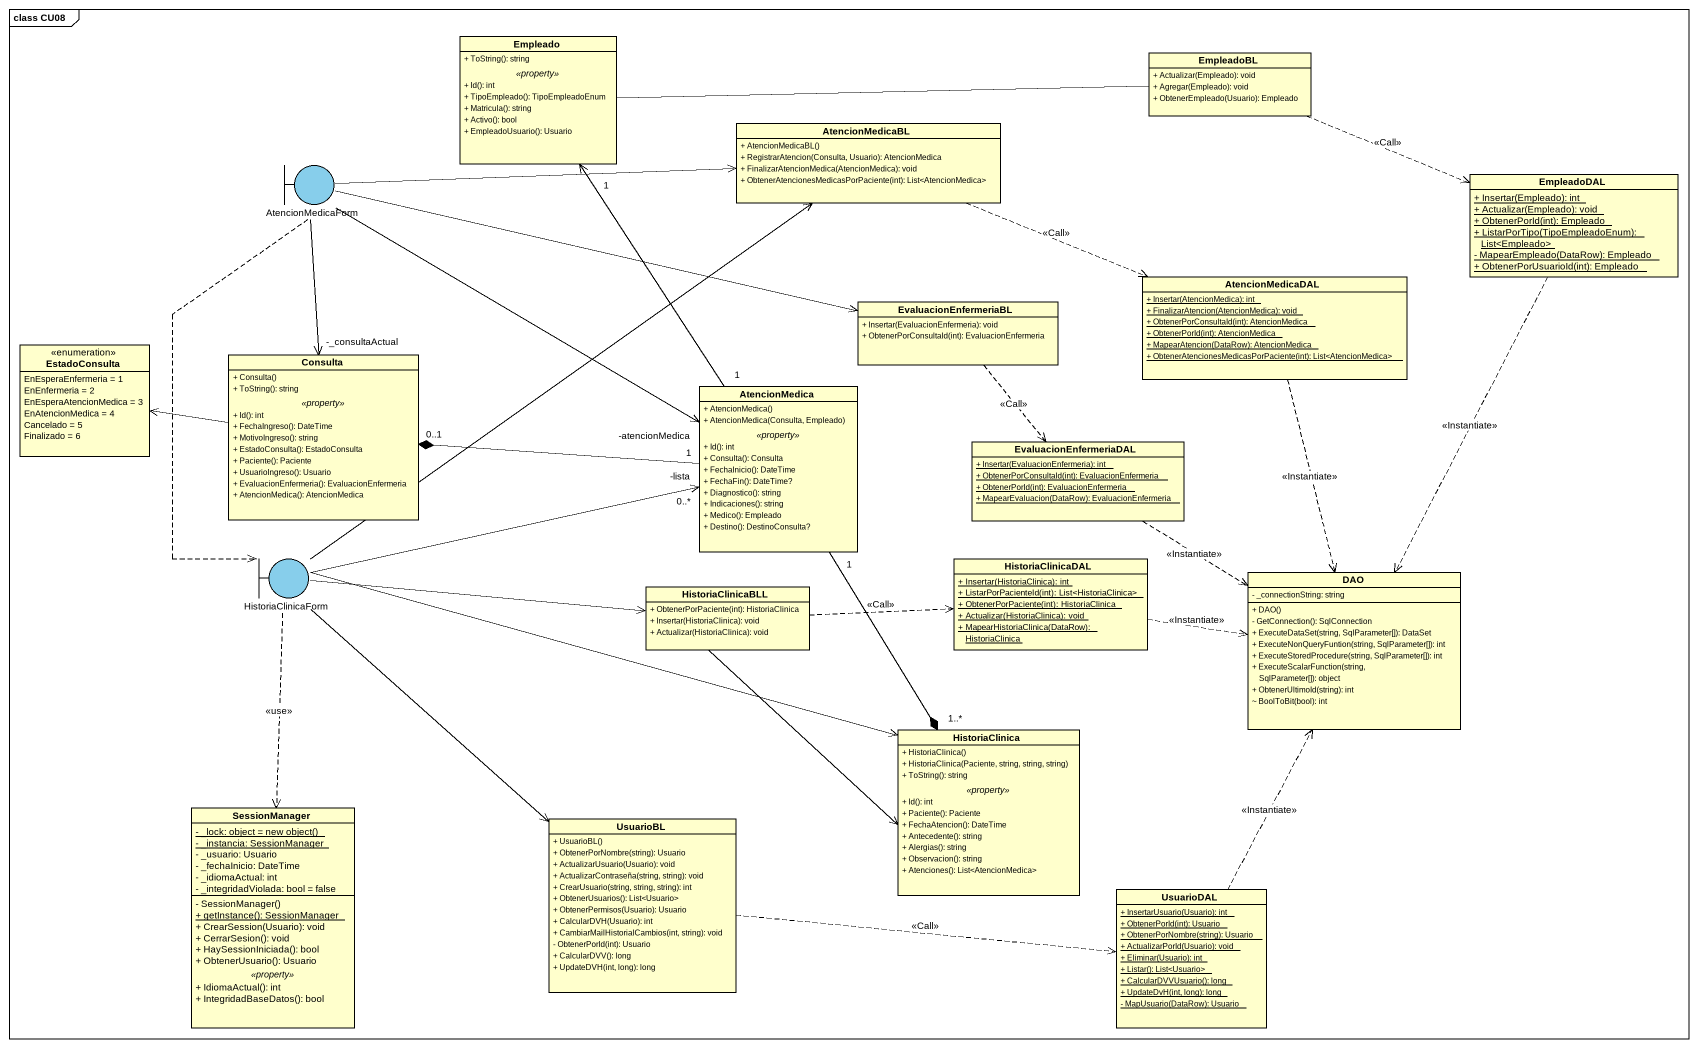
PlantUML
@startuml
mainframe class CU08
allowmixing
hide circle
hide empty members
skinparam classAttributeIconSize 0
class Empleado {
  + ToString(): string
  .. <<property>> ..
  + Id(): int
  + TipoEmpleado(): TipoEmpleadoEnum
  + Matricula(): string
  + Activo(): bool
  + EmpleadoUsuario(): Usuario
}
class EmpleadoBL {
  + Actualizar(Empleado): void
  + Agregar(Empleado): void
  + ObtenerEmpleado(Usuario): Empleado
}
class AtencionMedicaBL {
  + AtencionMedicaBL()
  + RegistrarAtencion(Consulta, Usuario): AtencionMedica
  + FinalizarAtencionMedica(AtencionMedica): void
  + ObtenerAtencionesMedicasPorPaciente(int): List<AtencionMedica>
}
boundary AtencionMedicaForm #87CEEB
class EmpleadoDAL {
  {static} + Insertar(Empleado): int
  {static} + Actualizar(Empleado): void
  {static} + ObtenerPorId(int): Empleado
  {static} + ListarPorTipo(TipoEmpleadoEnum): List<Empleado>
  {static} - MapearEmpleado(DataRow): Empleado
  {static} + ObtenerPorUsuarioId(int): Empleado
}
class AtencionMedicaDAL {
  {static} + Insertar(AtencionMedica): int
  {static} + FinalizarAtencion(AtencionMedica): void
  {static} + ObtenerPorConsultaId(int): AtencionMedica
  {static} + ObtenerPorId(int): AtencionMedica
  {static} + MapearAtencion(DataRow): AtencionMedica
  {static} + ObtenerAtencionesMedicasPorPaciente(int): List<AtencionMedica>
}
class EvaluacionEnfermeriaBL {
  + Insertar(EvaluacionEnfermeria): void
  + ObtenerPorConsultaId(int): EvaluacionEnfermeria
}
enum EstadoConsulta {
  EnEsperaEnfermeria = 1
  EnEnfermeria = 2
  EnEsperaAtencionMedica = 3
  EnAtencionMedica = 4
  Cancelado = 5
  Finalizado = 6
}
class Consulta {
  + Consulta()
  + ToString(): string
  .. <<property>> ..
  + Id(): int
  + FechaIngreso(): DateTime
  + MotivoIngreso(): string
  + EstadoConsulta(): EstadoConsulta
  + Paciente(): Paciente
  + UsuarioIngreso(): Usuario
  + EvaluacionEnfermeria(): EvaluacionEnfermeria
  + AtencionMedica(): AtencionMedica
}
class AtencionMedica {
  + AtencionMedica()
  + AtencionMedica(Consulta, Empleado)
  .. <<property>> ..
  + Id(): int
  + Consulta(): Consulta
  + FechaInicio(): DateTime
  + FechaFin(): DateTime?
  + Diagnostico(): string
  + Indicaciones(): string
  + Medico(): Empleado
  + Destino(): DestinoConsulta?
}
class EvaluacionEnfermeriaDAL {
  {static} + Insertar(EvaluacionEnfermeria): int
  {static} + ObtenerPorConsultaId(int): EvaluacionEnfermeria
  {static} + ObtenerPorId(int): EvaluacionEnfermeria
  {static} + MapearEvaluacion(DataRow): EvaluacionEnfermeria
}
boundary HistoriaClinicaForm #87CEEB
class HistoriaClinicaDAL {
  {static} + Insertar(HistoriaClinica): int
  {static} + ListarPorPacienteId(int): List<HistoriaClinica>
  {static} + ObtenerPorPaciente(int): HistoriaClinica
  {static} + Actualizar(HistoriaClinica): void
  {static} + MapearHistoriaClinica(DataRow): HistoriaClinica
}
class HistoriaClinicaBLL {
  + ObtenerPorPaciente(int): HistoriaClinica
  + Insertar(HistoriaClinica): void
  + Actualizar(HistoriaClinica): void
}
class DAO {
  - _connectionString: string
  + DAO()
  - GetConnection(): SqlConnection
  + ExecuteDataSet(string, SqlParameter[]): DataSet
  + ExecuteNonQueryFuntion(string, SqlParameter[]): int
  + ExecuteStoredProcedure(string, SqlParameter[]): int
  + ExecuteScalarFunction(string, SqlParameter[]): object
  + ObtenerUltimoId(string): int
  ~ BoolToBit(bool): int
}
class HistoriaClinica {
  + HistoriaClinica()
  + HistoriaClinica(Paciente, string, string, string)
  + ToString(): string
  .. <<property>> ..
  + Id(): int
  + Paciente(): Paciente
  + FechaAtencion(): DateTime
  + Antecedente(): string
  + Alergias(): string
  + Observacion(): string
  + Atenciones(): List<AtencionMedica>
}
class SessionManager {
  {static} {field} - _lock: object = new object()
  {static} - _instancia: SessionManager
  - _usuario: Usuario
  - _fechaInicio: DateTime
  - _idiomaActual: int
  - _integridadViolada: bool = false
  --
  - SessionManager()
  {static} + getInstance(): SessionManager
  + CrearSession(Usuario): void
  + CerrarSesion(): void
  + HaySessionIniciada(): bool
  + ObtenerUsuario(): Usuario
  .. <<property>> ..
  + IdiomaActual(): int
  + IntegridadBaseDatos(): bool
}
class UsuarioBL {
  + UsuarioBL()
  + ObtenerPorNombre(string): Usuario
  + ActualizarUsuario(Usuario): void
  + ActualizarContraseña(string, string): void
  + CrearUsuario(string, string, string): int
  + ObtenerUsuarios(): List<Usuario>
  + ObtenerPermisos(Usuario): Usuario
  + CalcularDVH(Usuario): int
  + CambiarMailHistorialCambios(int, string): void
  - ObtenerPorId(int): Usuario
  + CalcularDVV(): long
  + UpdateDVH(int, long): long
}
class UsuarioDAL {
  {static} + InsertarUsuario(Usuario): int
  {static} + ObtenerPorId(int): Usuario
  {static} + ObtenerPorNombre(string): Usuario
  {static} + ActualizarPorId(Usuario): void
  {static} + Eliminar(Usuario): int
  {static} + Listar(): List<Usuario>
  {static} + CalcularDVVUsuario(): long
  {static} + UpdateDvH(int, long): long
  {static} - MapUsuario(DataRow): Usuario
}
EmpleadoBL -left- Empleado
EmpleadoBL .right.> EmpleadoDAL : <<Call>>
AtencionMedicaBL .right.> AtencionMedicaDAL : <<Call>>
AtencionMedicaForm -right-> AtencionMedicaBL
AtencionMedicaForm -right-> EvaluacionEnfermeriaBL
AtencionMedicaForm --> "-_consultaActual" Consulta
AtencionMedicaForm -right-> "-atencionMedica" AtencionMedica
AtencionMedicaForm ..> HistoriaClinicaForm
EmpleadoDAL ..> DAO : <<Instantiate>>
AtencionMedicaDAL ..> DAO : <<Instantiate>>
EvaluacionEnfermeriaBL ..> EvaluacionEnfermeriaDAL : <<Call>>
Consulta -left-> EstadoConsulta
AtencionMedica "1" -up-> "1" Empleado
AtencionMedica "1" -left-* "0..1" Consulta
AtencionMedica "1" --* "1..*" HistoriaClinica
EvaluacionEnfermeriaDAL ..> DAO : <<Instantiate>>
HistoriaClinicaForm -up-> AtencionMedicaBL
HistoriaClinicaForm -right-> "-lista\n0..*" AtencionMedica
HistoriaClinicaForm -right-> HistoriaClinicaBLL
HistoriaClinicaForm -right-> HistoriaClinica
HistoriaClinicaForm ..> SessionManager : <<use>>
HistoriaClinicaForm --> UsuarioBL
HistoriaClinicaDAL .right.> DAO : <<Instantiate>>
HistoriaClinicaBLL .right.> HistoriaClinicaDAL : <<Call>>
HistoriaClinicaBLL --> HistoriaClinica
UsuarioBL .right.> UsuarioDAL : <<Call>>
UsuarioDAL .up.> DAO : <<Instantiate>>
@enduml
